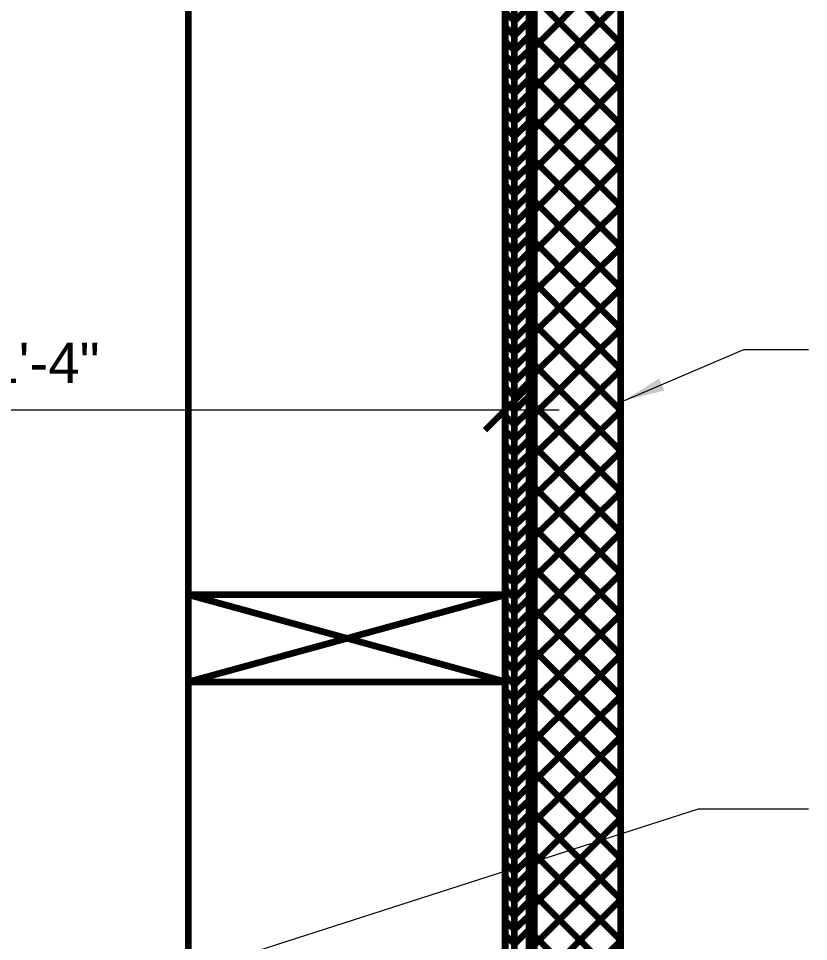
# Model space of a CAD drawing. Extents: x 207.7 to 257.7, y 176.6 to 255.2.
# Drawn here: x 225.05 to 239.71, y 218.26 to 235.4 of the extents above; entities that cross this region are included whole.
import ezdxf

# ---------------------------------------------------------------- set-up
doc = ezdxf.new("R2010")
doc.units = 0
doc.header["$MEASUREMENT"] = 0
for name, color, linetype, lineweight in [('Dt-Dim', 3, 'Continuous', 20), ('Dt-Line 1', 9, 'Continuous', 0), ('Dt-Line 2', 6, 'Continuous', 9), ('Dt-Line 3', 7, 'Continuous', 15), ('Dt-Text', 121, 'Continuous', 20)]:
    doc.layers.add(name, color=color, linetype=linetype, lineweight=lineweight)
doc.styles.get("Standard").update_dxf_attribs({"font": 'Arial.ttf'})
doc.dimstyles.new('1 & 1 Half111', dxfattribs={"dimtxt": 0.75, "dimasz": 0.75, "dimexe": 1, "dimexo": 0.375, "dimgap": 0.5, "dimtad": 1, "dimdec": 4, "dimzin": 3, "dimdsep": 46, "dimlunit": 4, "dimtxsty": 'Standard', "dimblk": 'ARCHTICK', "dimcen": 0.09375, "dimdle": 1, "dimclrd": 253, "dimclre": 253, "dimclrt": 256, "dimadec": 0, "dimazin": 0, "dimtfac": 0.6, "dimtdec": 4, "dimtix": 1, "dimtmove": 2, "dimatfit": 0, "dimfxl": 1, "dimfrac": 1, "dimtolj": 1, "dimtzin": 0, "dimlwd": 9, "dimlwe": 9, "dimarcsym": 0})

# ---------------------------------------------------------------- blocks, each defined once
blk = doc.blocks.new('_ARCHTICK')
at = {"color": 0, "linetype": 'ByBlock', "const_width": 0.15}
blk.add_lwpolyline([(-0.5, -0.5), (0.5, 0.5)], dxfattribs=at)
blk = doc.blocks.new('*D2')
at = {"layer": 'Defpoints', "color": 0, "transparency": 16777216}
for p in [(216.938, 228.766), (234.081, 228.823), (234.081, 228.13)]:
    blk.add_point(p, dxfattribs=at)
at = {"layer": 'Dt-Dim', "color": 253, "lineweight": 9, "transparency": 16777216}
for p, q in [((216.938, 228.391), (216.938, 227.13)), ((234.081, 228.448), (234.081, 227.13)), ((215.938, 228.13), (235.081, 228.13))]:
    blk.add_line(p, q, dxfattribs=at)
at = {"layer": 'Dt-Dim', "color": 253, "lineweight": 9, "transparency": 16777216, "xscale": 0.75, "yscale": 0.75, "zscale": 0.75, "rotation": 180}
blk.add_blockref('_ARCHTICK', (216.938, 228.13), dxfattribs=at)
at = {"layer": 'Dt-Dim', "color": 253, "lineweight": 9, "transparency": 16777216, "xscale": 0.75, "yscale": 0.75, "zscale": 0.75}
blk.add_blockref('_ARCHTICK', (234.081, 228.13), dxfattribs=at)
at = {"layer": 'Dt-Dim', "transparency": 16777216, "insert": (225.509, 229.007), "char_height": 0.75, "attachment_point": 5}
blk.add_mtext('\\A1;1\'-4"', dxfattribs=at)

msp = doc.modelspace()

# ---------------------------------------------------------------- linework, layer by layer
at = {"layer": 'Dt-Line 1', "linetype": 'Continuous', "lineweight": 158}
for p, q in [((234.62365, 236.55183), (236.22366, 234.93755)), ((234.62365, 234.86612), (236.22366, 236.48041)), ((234.62365, 234.10897), (236.22366, 235.72326)), ((234.62365, 235.03755), (236.22366, 233.42326)), ((234.62365, 233.35183), (236.22366, 234.96612)), ((234.62365, 234.2804), (236.22366, 232.66611)), ((234.62365, 231.83755), (236.22366, 233.45183)), ((234.62365, 231.08039), (236.22366, 232.69468))]:
    msp.add_line(p, q, dxfattribs=at)
at = {"layer": 'Dt-Line 1', "linetype": 'Continuous', "lineweight": 211}
for p, q in [((234.0808, 223.08038), (228.19507, 224.69467)), ((228.19507, 223.08038), (234.0808, 224.69467))]:
    msp.add_line(p, q, dxfattribs=at)
at = {"layer": 'Dt-Line 1', "linetype": 'Continuous', "lineweight": 158}
for points in [[(234.0808, 235.78041), (234.25223, 235.62327), (234.52366, 235.8804), (234.62365, 235.7947), (236.22366, 234.18041)], [(234.0808, 235.52326), (234.25223, 235.35183), (234.52366, 235.62327), (234.62365, 235.52326)], [(234.0808, 235.25184), (234.25223, 235.08041), (234.52366, 235.35183), (234.62365, 235.25184)], [(234.0808, 234.9804), (234.25223, 234.80897), (234.52366, 235.08041), (234.62365, 234.9804)], [(234.0808, 234.70898), (234.25223, 234.55184), (234.52366, 234.80897), (234.62365, 234.72327)], [(234.0808, 234.45183), (234.25223, 234.2804), (234.52366, 234.55184), (234.62365, 234.45183)], [(234.0808, 234.18041), (234.25223, 234.00898), (234.52366, 234.2804), (234.62365, 234.18041)], [(234.0808, 232.56612), (234.25223, 232.40898), (234.52366, 232.66611), (234.62365, 232.59469), (236.22366, 234.20898)], [(234.0808, 233.90897), (234.25223, 233.73754), (234.52366, 234.00898), (234.62365, 233.90897)], [(234.0808, 233.63755), (234.25223, 233.48041), (234.52366, 233.73754), (234.62365, 233.65183)], [(234.62365, 230.32325), (236.22366, 231.90897), (234.62365, 233.52326)], [(234.0808, 233.3804), (234.25223, 233.20897), (234.52366, 233.48041), (234.62365, 233.3804)], [(234.0808, 233.10898), (234.25223, 232.93755), (234.52366, 233.20897), (234.62365, 233.10898)], [(234.0808, 232.83754), (234.25223, 232.66611), (234.52366, 232.93755), (234.62365, 232.83754)], [(234.62365, 229.56611), (236.22366, 231.15183), (234.62365, 232.76612)], [(234.0808, 232.30897), (234.25223, 232.13754), (234.52366, 232.40898), (234.62365, 232.30897)], [(234.0808, 232.03755), (234.25223, 231.86612), (234.52366, 232.13754), (234.62365, 232.03755)], [(234.0808, 228.82325), (234.25223, 228.65183), (234.52366, 228.92326), (234.62365, 228.80896), (236.22366, 230.39469), (234.62365, 232.00897)], [(234.0808, 231.76611), (234.25223, 231.59468), (234.52366, 231.86612), (234.62365, 231.76611)], [(234.0808, 231.49469), (234.25223, 231.33755), (234.52366, 231.59468), (234.62365, 231.50897)], [(234.0808, 231.23754), (234.25223, 231.06611), (234.52366, 231.33755), (234.62365, 231.25182), (236.22366, 229.63754), (234.62365, 228.05183)], [(234.0808, 230.96612), (234.25223, 230.79469), (234.52366, 231.06611), (234.62365, 230.96612)], [(234.0808, 230.69468), (234.25223, 230.52325), (234.52366, 230.79469), (234.62365, 230.69468)], [(234.0808, 230.42326), (234.25223, 230.26611), (234.52366, 230.52325), (234.62365, 230.43754)], [(234.62365, 227.29468), (236.22366, 228.88039), (234.62365, 230.49468)], [(234.0808, 230.16611), (234.25223, 229.99468), (234.52366, 230.26611), (234.62365, 230.16611)], [(234.0808, 229.89469), (234.25223, 229.72326), (234.52366, 229.99468), (234.62365, 229.89469)], [(234.0808, 229.62325), (234.25223, 229.45183), (234.52366, 229.72326), (234.62365, 229.62325)], [(234.62365, 226.53753), (236.22366, 228.12325), (234.62365, 229.72326)], [(234.0808, 229.35182), (234.25223, 229.19468), (234.52366, 229.45183), (234.62365, 229.35182)], [(234.0808, 229.09468), (234.25223, 228.92326), (234.52366, 229.19468), (234.62365, 229.09468)], [(234.62365, 225.78039), (236.22366, 227.36611), (234.62365, 228.96611)], [(234.0808, 228.55182), (234.25223, 228.3804), (234.52366, 228.65183), (234.62365, 228.55182)], [(234.0808, 228.28039), (234.25223, 228.12325), (234.52366, 228.3804), (234.62365, 228.28039)], [(234.62365, 225.02324), (236.22366, 226.60896), (234.62365, 228.20897)], [(234.0808, 228.02325), (234.25223, 227.85182), (234.52366, 228.12325), (234.62365, 228.02325)], [(234.0808, 227.75182), (234.25223, 227.5804), (234.52366, 227.85182), (234.62365, 227.75182)], [(234.0808, 227.48039), (234.25223, 227.30897), (234.52366, 227.5804), (234.62365, 227.48039)], [(234.0808, 224.2661), (234.25223, 224.09468), (234.52366, 224.3661), (234.62365, 224.2661), (236.22366, 225.85182), (234.62365, 227.45182)], [(234.0808, 227.20896), (234.25223, 227.05182), (234.52366, 227.30897), (234.62365, 227.20896)], [(234.0808, 226.95182), (234.25223, 226.78039), (234.52366, 227.05182), (234.62365, 226.95182)], [(234.0808, 226.68039), (234.25223, 226.50897), (234.52366, 226.78039), (234.62365, 226.69468), (236.22366, 225.09467), (234.62365, 223.50896)], [(234.0808, 226.40896), (234.25223, 226.23754), (234.52366, 226.50897), (234.62365, 226.40896)], [(234.0808, 226.13753), (234.25223, 225.98039), (234.52366, 226.23754), (234.62365, 226.13753)], [(234.0808, 225.88039), (234.25223, 225.70896), (234.52366, 225.98039), (234.62365, 225.88039)], [(234.62365, 222.75182), (236.22366, 224.33753), (234.62365, 225.93753)], [(234.0808, 225.60896), (234.25223, 225.43753), (234.52366, 225.70896), (234.62365, 225.60896)], [(234.0808, 225.33753), (234.25223, 225.16611), (234.52366, 225.43753), (234.62365, 225.33753)], [(234.0808, 225.0661), (234.25223, 224.90896), (234.52366, 225.16611), (234.62365, 225.0661)], [(234.62365, 221.99467), (236.22366, 223.58039), (234.62365, 225.18039)], [(234.0808, 224.80896), (234.25223, 224.63753), (234.52366, 224.90896), (234.62365, 224.80896)], [(234.0808, 224.53753), (234.25223, 224.3661), (234.52366, 224.63753), (234.62365, 224.53753)], [(234.62365, 221.23753), (236.22366, 222.82324), (234.62365, 224.42324)], [(234.0808, 223.99467), (234.25223, 223.83753), (234.52366, 224.09468), (234.62365, 223.99467)], [(234.0808, 223.73753), (234.25223, 223.5661), (234.52366, 223.83753), (234.62365, 223.73753)], [(234.0808, 223.4661), (234.25223, 223.29467), (234.52366, 223.5661), (234.62365, 223.4661)], [(234.62365, 220.48038), (236.22366, 222.0661), (234.62365, 223.6661)], [(234.0808, 223.19467), (234.25223, 223.02324), (234.52366, 223.29467), (234.62365, 223.19467)], [(234.0808, 222.92324), (234.25223, 222.7661), (234.52366, 223.02324), (234.62365, 222.90896), (236.22366, 221.30895), (234.62365, 219.70895), (234.52366, 219.80895), (234.25223, 219.55181), (234.0808, 219.70895)], [(234.0808, 222.6661), (234.25223, 222.49467), (234.52366, 222.7661), (234.62365, 222.6661)], [(234.0808, 222.39467), (234.25223, 222.22324), (234.52366, 222.49467), (234.62365, 222.39467)], [(234.0808, 222.12324), (234.25223, 221.95181), (234.52366, 222.22324), (234.62365, 222.12324)], [(234.62365, 218.95181), (236.22366, 220.55181), (234.62365, 222.15181)], [(234.0808, 221.85181), (234.25223, 221.69467), (234.52366, 221.95181), (234.62365, 221.85181)], [(234.0808, 221.59467), (234.25223, 221.42324), (234.52366, 221.69467), (234.62365, 221.59467)], [(234.0808, 221.32324), (234.25223, 221.15181), (234.52366, 221.42324), (234.62365, 221.32324)], [(234.62365, 218.19466), (236.22366, 219.79466), (234.62365, 221.39467)], [(234.0808, 221.05181), (234.25223, 220.88038), (234.52366, 221.15181), (234.62365, 221.05181)], [(234.0808, 220.78038), (234.25223, 220.62324), (234.52366, 220.88038), (234.62365, 220.78038)], [(234.62365, 217.43752), (236.22366, 219.03752), (234.62365, 220.63752)], [(234.0808, 220.52324), (234.25223, 220.35181), (234.52366, 220.62324), (234.62365, 220.52324)], [(234.0808, 220.25181), (234.25223, 220.08038), (234.52366, 220.35181), (234.62365, 220.25181)], [(234.0808, 219.98038), (234.25223, 219.80895), (234.52366, 220.08038), (234.62365, 219.98038)], [(234.62365, 216.68038), (236.22366, 218.28038), (234.62365, 219.88038)], [(234.0808, 219.45181), (234.25223, 219.28038), (234.52366, 219.55181), (234.62365, 219.45181)], [(234.0808, 219.18038), (234.25223, 219.00895), (234.52366, 219.28038), (234.62365, 219.18038)], [(234.62365, 215.92323), (236.22366, 217.52323), (234.62365, 219.12323)], [(234.0808, 218.90895), (234.25223, 218.73752), (234.52366, 219.00895), (234.62365, 218.90895)], [(234.0808, 218.63752), (234.25223, 218.48038), (234.52366, 218.73752), (234.62365, 218.63752)], [(234.0808, 218.38038), (234.25223, 218.20895), (234.52366, 218.48038), (234.62365, 218.36609), (236.22366, 216.7518)]]:
    msp.add_lwpolyline(points, dxfattribs=at)
at = {"layer": 'Dt-Line 2', "linetype": 'Continuous', "lineweight": 158}
msp.add_line((228.19507, 254.49473), (228.19507, 207.5375), dxfattribs=at)
at = {"layer": 'Dt-Line 3', "linetype": 'Continuous', "lineweight": 158}
for p, q in [((234.25223, 201.65178), (234.25223, 254.49473)), ((234.52366, 201.65178), (234.52366, 254.49473)), ((234.0808, 227.82325), (234.0808, 230.06611))]:
    msp.add_line(p, q, dxfattribs=at)
at = {"layer": 'Dt-Line 3', "linetype": 'Continuous', "lineweight": 140}
msp.add_lwpolyline([(217.48077, 199.50891), (236.22366, 199.50891), (236.22366, 254.49473)], dxfattribs=at)
at = {"layer": 'Dt-Line 3', "linetype": 'Continuous', "lineweight": 211}
for points in [[(217.48077, 201.10892), (234.62365, 201.10892), (234.62365, 254.49473)], [(234.0808, 201.65178), (234.0808, 254.49473), (234.0808, 201.65178)]]:
    msp.add_lwpolyline(points, dxfattribs=at)
msp.add_lwpolyline([(234.0808, 224.69467), (228.19507, 224.69467), (228.19507, 223.08038), (234.0808, 223.08038)], close=True, dxfattribs=at)

# ---------------------------------------------------------------- dimensions: what is measured, and where the dimension line sits
at = {"layer": 'Dt-Dim'}
dim = msp.add_linear_dim(base=(234.0808, 228.13008), p1=(216.93791, 228.76611), p2=(234.0808, 228.82325), text='1\'-4"', dimstyle='1 & 1 Half111', dxfattribs=at)
dim.commit()
dim.dimension.update_dxf_attribs({"geometry": '*D2', "text_midpoint": (225.50935, 229.00662)})

# ---------------------------------------------------------------- leaders
at = {"layer": 'Dt-Text'}
msp.add_leader([(236.29509, 228.30897), (238.50937, 229.25182), (239.70938, 229.25182)], dimstyle='1 & 1 Half111', dxfattribs=at)
msp.add_leader([(211.45219, 212.29465), (237.66652, 220.72324), (239.70938, 220.72324)], dimstyle='1 & 1 Half111', override={"dimgap": 0.5, "dimtad": 0}, dxfattribs=at)

doc.saveas('drawing.dxf')
